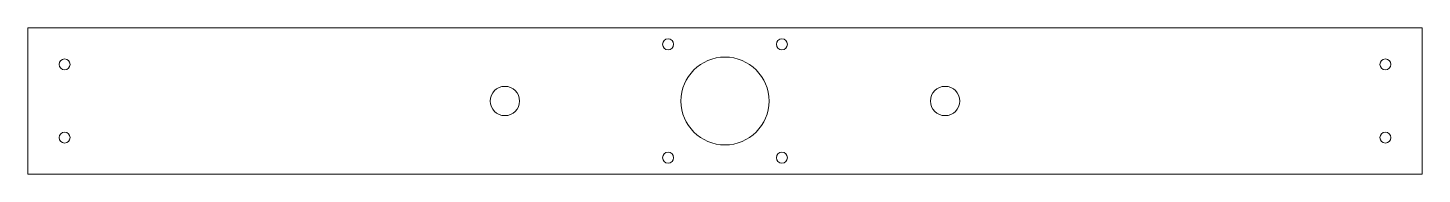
# Model space of a CAD drawing. Header units: millimetres. Extents: x -190 to 190, y -20 to 20.
import ezdxf

# ---------------------------------------------------------------- set-up
doc = ezdxf.new("R2010")
doc.units = ezdxf.units.MM

msp = doc.modelspace()

# ---------------------------------------------------------------- linework, layer by layer
at = {"color": 7, "linetype": 'Continuous', "lineweight": 15}
for p, q in [((-190, 20), (-190, -20)), ((190, 20), (-190, 20)), ((190, -20), (190, 20)), ((-190, -20), (190, -20))]:
    msp.add_line(p, q, dxfattribs=at)
for centre, radius in [((-15.5, 15.5), 1.5), ((15.5, 15.5), 1.5), ((-180, 10), 1.5), ((0, 0), 12), ((180, 10), 1.5), ((-60, 0), 4), ((60, 0), 4), ((-180, -10), 1.5), ((180, -10), 1.5), ((-15.5, -15.5), 1.5), ((15.5, -15.5), 1.5)]:
    msp.add_circle(centre, radius, dxfattribs=at)

doc.saveas('drawing.dxf')
